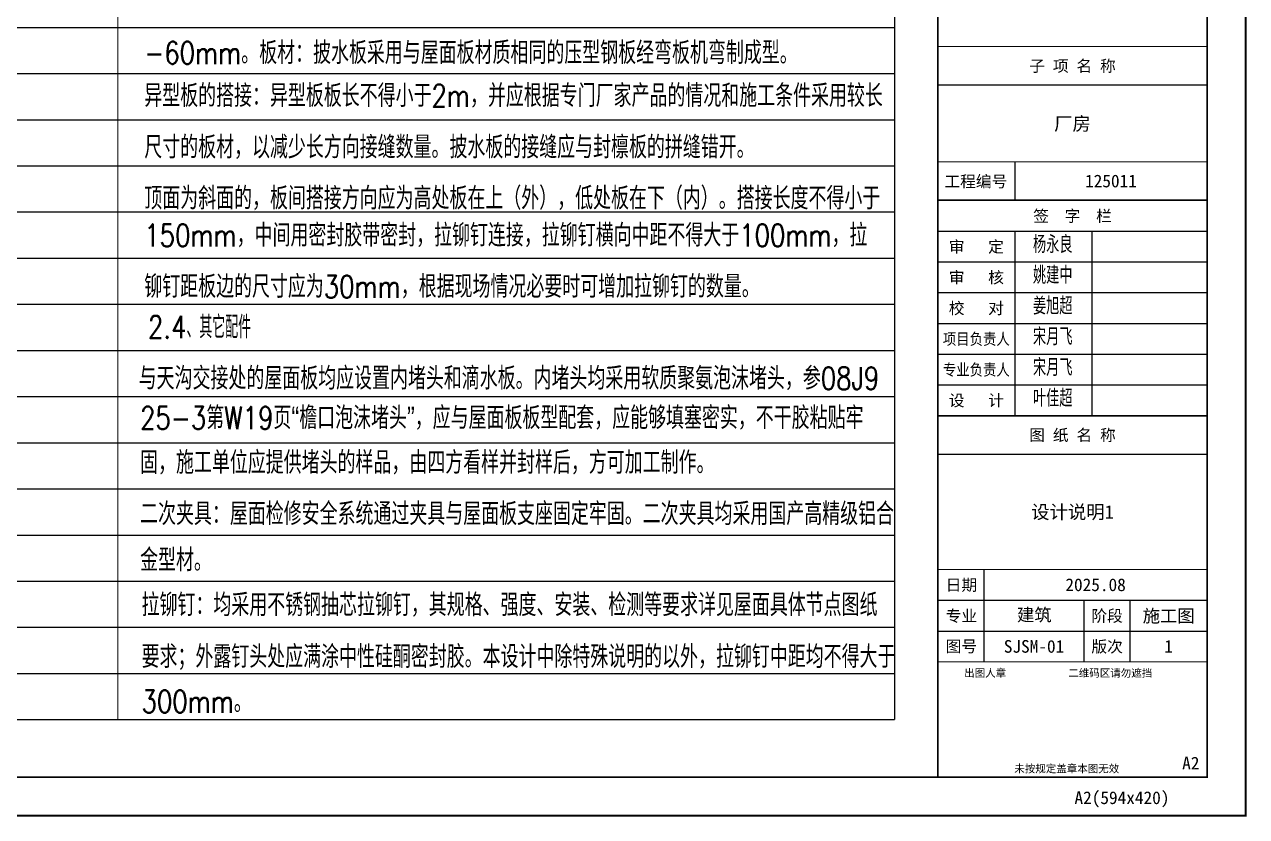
# Model space of a CAD drawing. Extents: x -599358 to 2865263, y -1062760 to 486533.
# Drawn here: x 34597 to 53660, y -732892 to -720533 of the extents above; entities that cross this region are included whole.
import ezdxf
from ezdxf.enums import TextEntityAlignment as Align

# ---------------------------------------------------------------- set-up
doc = ezdxf.new("R2010")
doc.units = 0
for name, color, linetype in [('0-cxFrame', 155, 'Continuous'), ('GesoftDrawFrameDirectoryTableLayer', 7, 'Continuous'), ('qianming', 155, 'Continuous'), ('S-SHAPE', 51, 'Continuous')]:
    doc.layers.add(name, color=color, linetype=linetype)
for name, color, linetype, lineweight in [('0-cxText', 131, 'Continuous', 25), ('檩条', 2, 'Continuous', 13), ('设计说明文字', 141, 'Continuous', 13)]:
    doc.layers.add(name, color=color, linetype=linetype, lineweight=lineweight)
doc.styles.add('_HZTXT', font='ROMANS.shx', dxfattribs={"width": 0.8, "bigfont": 'HZTXT.shx'})
doc.styles.add('BZHZ', font='bzxw', dxfattribs={"width": 0.8, "bigfont": 'bzhz'})
doc.styles.add('cx_biaoti', font='')
doc.styles.add('cx_tuming', font='simhei.ttf')
doc.styles.add('cx_tuqian1', font='宋体.shx')
doc.styles.add('DIM_FONT', font='SIMPLEX', dxfattribs={"width": 0.7, "bigfont": 'GBCBIG'})
doc.styles.add('黑体', font='simhei.ttf')
doc.styles.get('cx_biaoti').set_extended_font_data('SimSun')

# ---------------------------------------------------------------- blocks, each defined once
blk = doc.blocks.new('zjcx_lan_qianzi(Dragon)')
for p, q in [((-7000, 4800), (0, 4800)), ((-5000, 4800), (-5000, 0)), ((-3000, 4800), (-3000, 0)), ((-7000, 4000), (0, 4000)), ((-7000, 3200), (0, 3200)), ((-7000, 2400), (0, 2400)), ((-7000, 1600), (0, 1600)), ((-7000, 800), (0, 800))]:
    blk.add_line(p, q)
at = {"const_width": 30}
blk.add_lwpolyline([(-7000, 5600), (0, 5600)], dxfattribs=at)
blk.add_lwpolyline([(-7000, 5600), (0, 5600), (0, 0), (-7000, 0)], close=True, dxfattribs=at)
at = {"style": 'cx_biaoti'}
for s, p in [('签  字  栏', (-3500, 5200)), ('审   定', (-6000, 4400)), ('审   核', (-6000, 3600)), ('校   对', (-6000, 2800)), ('设   计', (-6000, 400))]:
    blk.add_text(s, height=300, dxfattribs=at).set_placement(p, align=Align.MIDDLE)
at = {"style": 'cx_biaoti', "width": 0.85}
for s, p in [('项目负责人', (-6000, 2000)), ('专业负责人', (-6000, 1200))]:
    blk.add_text(s, height=300, dxfattribs=at).set_placement(p, align=Align.MIDDLE)
blk = doc.blocks.new('T-签字(Dragon)')
at = {"layer": '0-cxFrame'}
blk.add_blockref('zjcx_lan_qianzi(Dragon)', (0, 0), dxfattribs=at)
at = {"layer": 'qianming', "style": 'BZHZ', "width": 0.8}
for s, p in [('杨永良', (-4014, 4478)), ('姚建中', (-4014, 3678)), ('姜旭超', (-4014, 2878)), ('宋月飞', (-4014, 2078)), ('宋月飞', (-4014, 1278)), ('叶佳超', (-4014, 478))]:
    blk.add_text(s, height=450, dxfattribs=at).set_placement(p, align=Align.MIDDLE)
blk = doc.blocks.new('zjcx_lan_tuming(Dragon)')
for p, q in [((-7000, 8400), (0, 8400)), ((-5800, 3000), (-5800, 5400)), ((-7000, 4600), (0, 4600)), ((-3200, 3000), (-3200, 4600)), ((-2000, 3000), (-2000, 4600)), ((-7000, 3800), (0, 3800))]:
    blk.add_line(p, q)
at = {"const_width": 30}
for points in [[(-7000, 9400), (0, 9400)], [(-7000, 5400), (0, 5400)], [(-7000, 3000), (0, 3000)], [(-7000, 0), (0, 0)]]:
    blk.add_lwpolyline(points, dxfattribs=at)
blk.add_lwpolyline([(-7000, 9400), (0, 9400), (0, 0), (-7000, 0)], close=True)
at = {"style": 'cx_biaoti'}
for s, p in [('图 纸 名 称', (-3500, 8900)), ('日期', (-6388, 5000)), ('专业', (-6388, 4200)), ('阶段', (-2600, 4200)), ('图号', (-6388, 3400)), ('版次', (-2600, 3400))]:
    blk.add_text(s, height=300, dxfattribs=at).set_placement(p, align=Align.MIDDLE)
for s, p in [('出图人章', (-6316, 2607)), ('二维码区请勿遮挡', (-3609, 2607)), ('未按规定盖章本图无效', (-5013, 120))]:
    blk.add_text(s, height=200, dxfattribs=at).set_placement(p)
blk = doc.blocks.new('T-图签(Dragon)')
blk.add_blockref('zjcx_lan_tuming(Dragon)', (0, 0))
at = {"color": 3, "style": 'cx_biaoti'}
for s, p in [('2025.08', (-2900, 5000)), ('建筑 ', (-4380, 4228)), ('施工图', (-1000, 4200))]:
    blk.add_text(s, height=330, dxfattribs=at).set_placement(p, align=Align.MIDDLE)
blk = doc.blocks.new('zjcx_lan_xiangmu(Dragon)')
for p, q in [((-7000, 9000), (0, 9000)), ((-7000, 6000), (0, 6000)), ((-7000, 3000), (0, 3000)), ((-5000, 1000), (-5000, 0))]:
    blk.add_line(p, q)
at = {"const_width": 30}
for points in [[(-7000, 10000), (0, 10000)], [(-7000, 7000), (0, 7000)], [(-7000, 7000), (0, 7000)], [(-7000, 4000), (0, 4000)], [(-7000, 4000), (0, 4000)], [(-7000, 1000), (0, 1000)], [(-7000, 0), (0, 0)]]:
    blk.add_lwpolyline(points, dxfattribs=at)
blk.add_lwpolyline([(-7000, 10000), (0, 10000), (0, 0), (-7000, 0)], close=True)
at = {"style": 'cx_biaoti'}
for s, p in [('建 设 单 位', (-3500, 9500)), ('项 目 名 称', (-3500, 6500)), ('子 项 名 称', (-3500, 3500)), ('工程编号', (-6013, 500))]:
    blk.add_text(s, height=300, dxfattribs=at).set_placement(p, align=Align.MIDDLE)
blk = doc.blocks.new('T-项目(Dragon)')
blk.add_blockref('zjcx_lan_xiangmu(Dragon)', (0, 0))
at = {"color": 3, "style": 'cx_tuming'}
for s, height, p in [('嘉兴世赫建达智能装备有限公司', 330, (-6816, 7901)), ('年产500套智能装备建设项目 ', 350, (-6638, 4859))]:
    blk.add_text(s, height=height, dxfattribs=at).set_placement(p)
blk = doc.blocks.new('zjcx_T2(Dragon)')
at = {"layer": '0-cxFrame', "const_width": 50}
blk.add_lwpolyline([(-7000, 40000), (0, 40000), (0, 0), (-7000, 0)], close=True, dxfattribs=at)
at = {"layer": '0-cxFrame'}
for name, p in [('T-项目(Dragon)', (0, 15000)), ('T-签字(Dragon)', (0, 9400)), ('T-图签(Dragon)', (0, 0))]:
    blk.add_blockref(name, p, dxfattribs=at)
blk = doc.blocks.new('TK22.A2 L(Dragon)')
at = {"layer": '0-cxFrame', "color": 7, "const_width": 0.5}
blk.add_lwpolyline([(0, 0), (-594, 0), (-594, 420), (0, 420)], close=True, dxfattribs=at)
at = {"layer": '0-cxFrame', "const_width": 0.5}
for points in [[(-80, 10), (-574, 10), (-574, 410), (-80, 410)], [(-10, 10), (-80, 10), (-80, 410), (-10, 410)]]:
    blk.add_lwpolyline(points, close=True, dxfattribs=at)
at = {"layer": '0-cxFrame', "xscale": 0.01, "yscale": 0.01, "zscale": 0.01}
blk.add_blockref('zjcx_T2(Dragon)', (-10, 10), dxfattribs=at)
at = {"style": '黑体', "flags": 4}
blk.add_attdef('图幅', text='', height=3.3, dxfattribs=at).set_placement((-40, 3), align=Align.RIGHT)
at = {"layer": '0-cxFrame', "style": '黑体'}
blk.add_text('(594x420)', height=3.3, dxfattribs=at).set_placement((-40, 3))
at = {"layer": '0-cxText', "flags": 4}
for tag, height, style, p in [('建设单位', 3.5, 'cx_tuming', (-45, 240)), ('项目名称', 3.5, 'cx_tuming', (-45, 210)), ('子项名称', 3.5, 'cx_tuming', (-45, 180)), ('工程编号', 3.3, 'cx_tuqian1', (-35, 165)), ('图名1', 3.5, 'cx_tuming', (-45, 87)), ('图名2', 3.5, 'cx_tuming', (-45, 79)), ('图名3', 3.5, 'cx_tuming', (-45, 71)), ('出图日期', 3.3, 'cx_tuqian1', (-39, 60)), ('专业', 3.3, 'cx_tuqian1', (-55, 52)), ('图号', 3.3, 'cx_tuqian1', (-55, 44)), ('版次', 3.3, 'cx_tuqian1', (-20, 44))]:
    blk.add_attdef(tag, text='', height=height, dxfattribs=dict(at, style=style)).set_placement(p, align=Align.MIDDLE)
at = {"layer": 'Defpoints', "color": 6, "flags": 4}
for tag, height, style, p in [('tufu', 3.3, '黑体', (-12, 12)), ('dwfname', 4, 'cx_tuqian1', (-80, 3))]:
    blk.add_attdef(tag, text='', height=height, dxfattribs=dict(at, style=style)).set_placement(p, align=Align.RIGHT)

msp = doc.modelspace()

# ---------------------------------------------------------------- linework, layer by layer
at = {"layer": 'GesoftDrawFrameDirectoryTableLayer'}
for p, q in [((48167.9, -710499), (48167.9, -731379)), ((23940.1, -720579), (43644.1, -720579)), ((43644.1, -720579), (48167.9, -720579)), ((23940.1, -721299), (43644.1, -721299)), ((43644.1, -721299), (48167.9, -721299)), ((23940.1, -722019), (43644.1, -722019)), ((43644.1, -722019), (48167.9, -722019)), ((23940.1, -722739), (43644.1, -722739)), ((43644.1, -722739), (48167.9, -722739)), ((23940.1, -723459), (43644.1, -723459)), ((43644.1, -723459), (48167.9, -723459)), ((23940.1, -724179), (43644.1, -724179)), ((43644.1, -724179), (48167.9, -724179)), ((23940.1, -724899), (43644.1, -724899)), ((43644.1, -724899), (48167.9, -724899)), ((23940.1, -725619), (43644.1, -725619)), ((43644.1, -725619), (48167.9, -725619)), ((23940.1, -726339), (43644.1, -726339)), ((43644.1, -726339), (48167.9, -726339)), ((23940.1, -727059), (43644.1, -727059)), ((43644.1, -727059), (48167.9, -727059)), ((23940.1, -727779), (43644.1, -727779)), ((43644.1, -727779), (48167.9, -727779)), ((23940.1, -728499), (43644.1, -728499)), ((43644.1, -728499), (48167.9, -728499)), ((23940.1, -729219), (43644.1, -729219)), ((43644.1, -729219), (48167.9, -729219)), ((23940.1, -729939), (43644.1, -729939)), ((43644.1, -729939), (48167.9, -729939)), ((23940.1, -730659), (48167.9, -730659)), ((23940.1, -731379), (48167.9, -731379))]:
    msp.add_line(p, q, dxfattribs=at)
at = {"layer": 'S-SHAPE'}
msp.add_line((23940.1, -720579), (39665.7, -720579), dxfattribs=at)
at = {"layer": '檩条', "color": 8}
msp.add_line((36054, -710499), (36054, -731379), dxfattribs=at)

# ---------------------------------------------------------------- block references
at = {"layer": '0-cxFrame'}
ref = msp.add_blockref('TK22.A2 L(Dragon)', (53645.3, -732876.8), dxfattribs=dict(at, xscale=60, yscale=60, zscale=60))
ref.add_attrib('子项名称', '厂房', dxfattribs={"layer": '0-cxText', "height": 210, "style": 'cx_tuming'}).set_placement((50945.3, -722076.8), align=Align.MIDDLE)
ref.add_attrib('图名2', '设计说明1', dxfattribs={"layer": '0-cxText', "height": 210, "style": 'cx_tuming'}).set_placement((50945.3, -728136.8), align=Align.MIDDLE)
ref.add_attrib('工程编号', '125011', dxfattribs={"layer": '0-cxText', "height": 198, "style": 'cx_tuqian1'}).set_placement((51545.3, -722976.8), align=Align.MIDDLE)
ref.add_attrib('图号', 'SJSM-01', dxfattribs={"layer": '0-cxText', "height": 198, "style": 'cx_tuqian1'}).set_placement((50345.3, -730236.8), align=Align.MIDDLE)
ref.add_attrib('版次', '1', dxfattribs={"layer": '0-cxText', "height": 198, "style": 'cx_tuqian1'}).set_placement((52445.3, -730236.8), align=Align.MIDDLE)
ref.add_attrib('图幅', 'A2', dxfattribs={"layer": '0', "height": 198, "style": '黑体'}).set_placement((51245.3, -732696.8), align=Align.RIGHT)
ref.add_attrib('tufu', 'A2', dxfattribs={"layer": 'Defpoints', "color": 6, "height": 198, "style": '黑体'}).set_placement((52925.3, -732156.8), align=Align.RIGHT)

# ---------------------------------------------------------------- texts
at = {"layer": '设计说明文字', "width": 0.8}
for s, style, p in [('-60mm。板材：披水板采用与屋面板材质相同的压型钢板经弯板机弯制成型。', '_HZTXT', (36466.7, -721150.5, 0)), ('异型板的搭接：异型板板长不得小于2m，并应根据专门厂家产品的情况和施工条件采用较长', '_HZTXT', (36466.7, -721819.6, 0)), ('尺寸的板材，以减少长方向接缝数量。披水板的接缝应与封檩板的拼缝错开。', '_HZTXT', (36466.7, -722623.3, 0)), ('顶面为斜面的，板间搭接方向应为高处板在上（外），低处板在下（内）。搭接长度不得小于', '_HZTXT', (36466.7, -723419.6, 0)), ('150mm，中间用密封胶带密封，拉铆钉连接，拉铆钉横向中距不得大于100mm，拉', '_HZTXT', (36466.7, -723997.8, 0)), ('铆钉距板边的尺寸应为30mm，根据现场情况必要时可增加拉铆钉的数量。 ', '_HZTXT', (36466.7, -724797.8, 0)), ('2.4、其它配件', 'DIM_FONT', (36523.7, -725429.1, 0)), ('与天沟交接处的屋面板均应设置内堵头和滴水板。内堵头均采用软质聚氨泡沫堵头，参08J9', '_HZTXT', (36378.9, -726229.1, 0)), ('25-3第W19页“檐口泡沫堵头”，应与屋面板板型配套，应能够填塞密实，不干胶粘贴牢', '_HZTXT', (36401.1, -726846, 0)), ('固，施工单位应提供堵头的样品，由四方看样并封样后，方可加工制作。 ', '_HZTXT', (36401.1, -727544, 0)), ('二次夹具：屋面检修安全系统通过夹具与屋面板支座固定牢固。二次夹具均采用国产高精级铝合', '_HZTXT', (36401.1, -728344, 0)), ('金型材。', '_HZTXT', (36401.1, -729064, 0)), ('拉铆钉：均采用不锈钢抽芯拉铆钉，其规格、强度、安装、检测等要求详见屋面具体节点图纸', '_HZTXT', (36424.2, -729764.8, 0)), ('要求；外露钉头处应满涂中性硅酮密封胶。本设计中除特殊说明的以外，拉铆钉中距均不得大于', '_HZTXT', (36424.2, -730572.4, 0)), ('300mm。', '_HZTXT', (36424.2, -731271.3, 0))]:
    msp.add_text(s, height=350, dxfattribs=dict(at, style=style)).set_placement(p)

doc.saveas('drawing.dxf')
